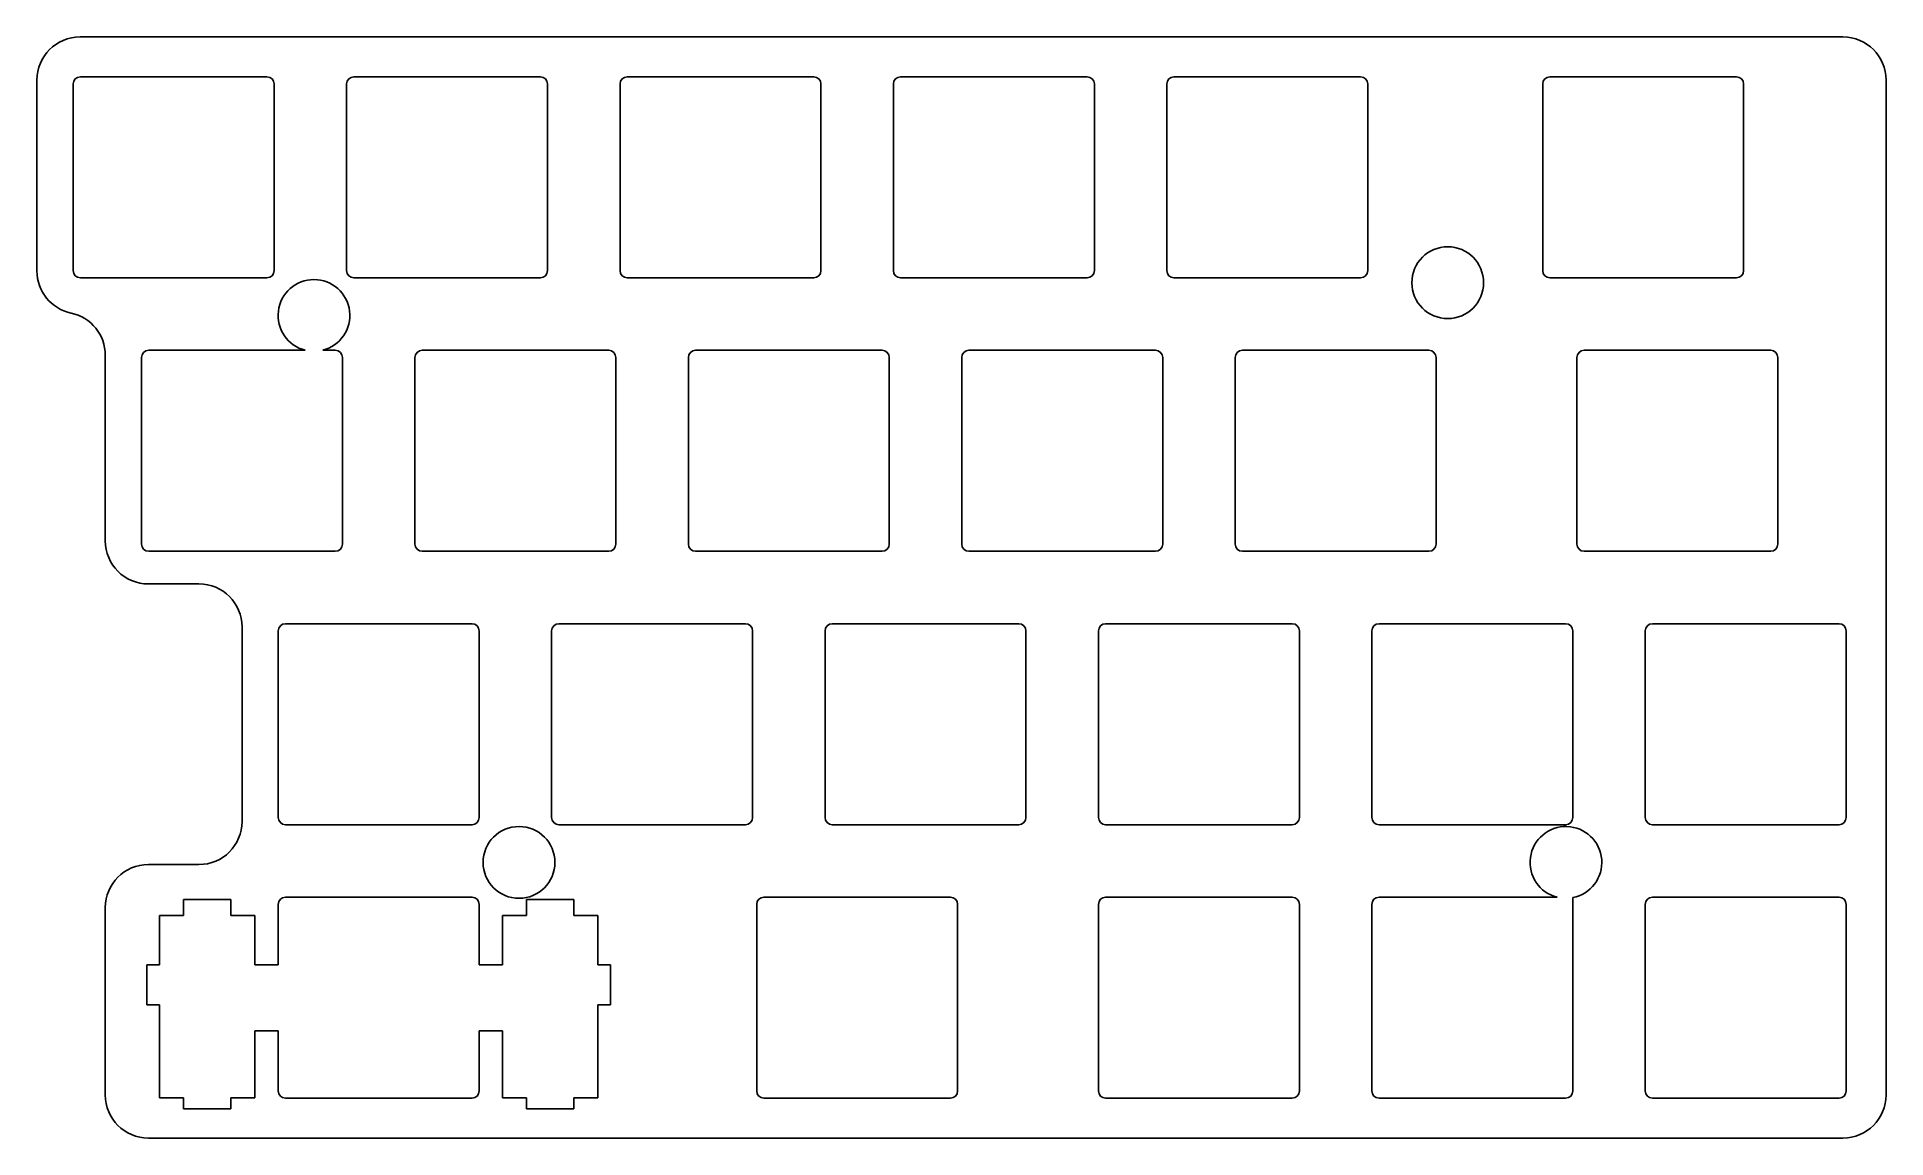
# Model space of a CAD drawing. Extents: x 0 to 129, y 0 to 77.
import ezdxf

# ---------------------------------------------------------------- set-up
doc = ezdxf.new("R2010")
doc.units = 0
doc.layers.get('0').update_dxf_attribs({"linetype": 'continuous'})

msp = doc.modelspace()

# ---------------------------------------------------------------- linework, layer by layer
at = {"color": 0}
for p, q in [((125.931, 76.5629), (3.093707, 76.5629)), ((0.093707, 73.5629), (0.093707, 60.2632)), ((16.118735, 73.78805), (3.118735, 73.78805)), ((35.16865, 73.78805), (22.16865, 73.78805)), ((54.21865, 73.78805), (41.21865, 73.78805)), ((73.26865, 73.78805), (60.26865, 73.78805)), ((92.31865, 73.78805), (79.31865, 73.78805)), ((118.5115, 73.78805), (105.5115, 73.78805)), ((128.931, 2.862999), (128.931, 73.5629)), ((2.618735, 73.28805), (2.618735, 60.28805)), ((16.618735, 60.28805), (16.618735, 73.28805)), ((21.66865, 73.28805), (21.66865, 60.28805)), ((35.66865, 60.28805), (35.66865, 73.28805)), ((40.71865, 73.28805), (40.71865, 60.28805)), ((54.71865, 60.28805), (54.71865, 73.28805)), ((59.76865, 73.28805), (59.76865, 60.28805)), ((73.76865, 60.28805), (73.76865, 73.28805)), ((78.81865, 73.28805), (78.81865, 60.28805)), ((92.81865, 60.28805), (92.81865, 73.28805)), ((105.0115, 73.28805), (105.0115, 60.28805)), ((119.0115, 60.28805), (119.0115, 73.28805)), ((3.118735, 59.78805), (16.118735, 59.78805)), ((22.16865, 59.78805), (35.16865, 59.78805)), ((41.21865, 59.78805), (54.21865, 59.78805)), ((60.26865, 59.78805), (73.26865, 59.78805)), ((79.31865, 59.78805), (92.31865, 59.78805)), ((105.5115, 59.78805), (118.5115, 59.78805)), ((4.85462, 54.392539), (4.85462, 41.4632)), ((7.38054, 54.23805), (7.38054, 41.23805)), ((18.78564, 54.73805), (7.88054, 54.73805)), ((20.88054, 54.73805), (20.00236, 54.73805)), ((21.38054, 41.23805), (21.38054, 54.23805)), ((26.43045, 54.23805), (26.43045, 41.23805)), ((39.93045, 54.73805), (26.93045, 54.73805)), ((40.43045, 41.23805), (40.43045, 54.23805)), ((45.48045, 54.23805), (45.48045, 41.23805)), ((58.98045, 54.73805), (45.98045, 54.73805)), ((59.48045, 41.23805), (59.48045, 54.23805)), ((64.53045, 54.23805), (64.53045, 41.23805)), ((78.03045, 54.73805), (65.03045, 54.73805)), ((78.53045, 41.23805), (78.53045, 54.23805)), ((83.58045, 54.23805), (83.58045, 41.23805)), ((97.08045, 54.73805), (84.08045, 54.73805)), ((97.58045, 41.23805), (97.58045, 54.23805)), ((107.3935, 54.23805), (107.3935, 41.23805)), ((120.8935, 54.73805), (107.8935, 54.73805)), ((121.3935, 41.23805), (121.3935, 54.23805)), ((7.88054, 40.73805), (20.88054, 40.73805)), ((26.93045, 40.73805), (39.93045, 40.73805)), ((45.98045, 40.73805), (58.98045, 40.73805)), ((65.03045, 40.73805), (78.03045, 40.73805)), ((84.08045, 40.73805), (97.08045, 40.73805)), ((107.8935, 40.73805), (120.8935, 40.73805)), ((7.85462, 38.4632), (11.3796, 38.4632)), ((14.3796, 35.4632), (14.3796, 21.9129)), ((16.90555, 35.188), (16.90555, 22.188)), ((30.40555, 35.688), (17.40555, 35.688)), ((30.90555, 22.188), (30.90555, 35.188)), ((35.95545, 35.188), (35.95545, 22.188)), ((49.45545, 35.688), (36.45545, 35.688)), ((49.95545, 22.188), (49.95545, 35.188)), ((55.00545, 35.188), (55.00545, 22.188)), ((68.50545, 35.688), (55.50545, 35.688)), ((69.00545, 22.188), (69.00545, 35.188)), ((74.05545, 35.188), (74.05545, 22.188)), ((87.55545, 35.688), (74.55545, 35.688)), ((88.05545, 22.188), (88.05545, 35.188)), ((93.1054, 35.188), (93.1054, 22.188)), ((106.6054, 35.688), (93.6054, 35.688)), ((107.1054, 22.188), (107.1054, 35.188)), ((112.1555, 35.188), (112.1555, 22.188)), ((125.6555, 35.688), (112.6555, 35.688)), ((126.1555, 22.188), (126.1555, 35.188)), ((17.40555, 21.688), (30.40555, 21.688)), ((36.45545, 21.688), (49.45545, 21.688)), ((55.50545, 21.688), (68.50545, 21.688)), ((74.55545, 21.688), (87.55545, 21.688)), ((93.6054, 21.688), (106.6054, 21.688)), ((112.6555, 21.688), (125.6555, 21.688)), ((11.3796, 18.9129), (7.85611, 18.9129)), ((4.85611, 15.9129), (4.85611, 2.862999)), ((10.3063, 16.4886), (13.6054, 16.4886)), ((10.3063, 15.3681), (10.3063, 16.4886)), ((13.6054, 16.4886), (13.6054, 15.3681)), ((16.90555, 11.9379), (16.90555, 16.13798)), ((17.40555, 16.63798), (30.40555, 16.63798)), ((30.90555, 16.13798), (30.90555, 11.9379)), ((34.2057, 15.3681), (34.2057, 16.4886)), ((34.2057, 16.4886), (37.5059, 16.4886)), ((37.5059, 16.4886), (37.5059, 15.3681)), ((50.2427, 16.138695), (50.2427, 3.138695)), ((63.7427, 16.638695), (50.7427, 16.638695)), ((64.2427, 3.138695), (64.2427, 16.138695)), ((74.05545, 16.138695), (74.05545, 3.138695)), ((87.55545, 16.638695), (74.55545, 16.638695)), ((88.05545, 3.138695), (88.05545, 16.138695)), ((93.1054, 16.138), (93.1054, 3.138)), ((106.022839, 16.638), (93.6054, 16.638)), ((107.1054, 3.138), (107.1054, 16.608324)), ((112.1554, 16.138), (112.1554, 3.138)), ((125.6554, 16.638), (112.6554, 16.638)), ((126.1554, 3.138), (126.1554, 16.138)), ((8.63064, 15.3681), (10.3063, 15.3681)), ((8.63064, 11.9379), (8.63064, 15.3681)), ((13.6054, 15.3681), (15.2811, 15.3681)), ((15.2811, 15.3681), (15.2811, 11.9379)), ((32.5313, 15.3681), (34.2057, 15.3681)), ((32.5313, 11.9379), (32.5313, 15.3681)), ((37.5059, 15.3681), (39.1806, 15.3681)), ((39.1806, 15.3681), (39.1806, 11.9379)), ((7.75561, 9.13776), (7.75561, 11.9379)), ((7.75561, 11.9379), (8.63064, 11.9379)), ((15.2811, 11.9379), (16.1051, 11.9379)), ((16.1051, 11.9379), (16.90555, 11.9379)), ((30.90555, 11.9379), (31.7059, 11.9379)), ((31.7059, 11.9379), (32.5313, 11.9379)), ((39.1806, 11.9379), (40.0554, 11.9379)), ((40.0554, 11.9379), (40.0554, 9.13776)), ((8.63064, 9.13776), (7.75561, 9.13776)), ((8.63064, 2.6677), (8.63064, 9.13776)), ((40.0554, 9.13776), (39.1806, 9.13776)), ((39.1806, 9.13776), (39.1806, 2.6677)), ((15.2811, 7.33806), (15.2811, 2.6677)), ((16.1051, 7.33806), (15.2811, 7.33806)), ((16.90555, 7.33806), (16.1051, 7.33806)), ((16.90555, 3.13798), (16.90555, 7.33806)), ((31.7059, 7.33806), (30.90555, 7.33806)), ((30.90555, 7.33806), (30.90555, 3.13798)), ((32.5313, 7.33806), (31.7059, 7.33806)), ((32.5313, 2.6677), (32.5313, 7.33806)), ((10.3063, 2.6677), (8.63064, 2.6677)), ((10.3063, 1.88791), (10.3063, 2.6677)), ((13.6054, 2.6677), (13.6054, 1.88791)), ((15.2811, 2.6677), (13.6054, 2.6677)), ((30.40555, 2.63798), (17.40555, 2.63798)), ((34.2057, 2.6677), (32.5313, 2.6677)), ((34.2057, 1.88791), (34.2057, 2.6677)), ((39.1806, 2.6677), (37.5059, 2.6677)), ((37.5059, 2.6677), (37.5059, 1.88791)), ((50.7427, 2.638695), (63.7427, 2.638695)), ((74.55545, 2.638695), (87.55545, 2.638695)), ((93.6054, 2.638), (106.6054, 2.638)), ((112.6554, 2.638), (125.6554, 2.638)), ((13.6054, 1.88791), (10.3063, 1.88791)), ((37.5059, 1.88791), (34.2057, 1.88791)), ((7.85611, -0.137001), (125.931, -0.137001))]:
    msp.add_line(p, q, dxfattribs=at)
for centre in [(98.391, 59.4479), (33.68, 19.0629)]:
    msp.add_circle(centre, 2.5, dxfattribs=at)
for centre, radius, start, end in [((3.093707, 73.5629), 3, 90, -180), ((125.931, 73.5629), 3, 0, 90), ((3.118735, 73.28805), 0.5, 90, -180), ((16.118735, 73.28805), 0.5, 0, 90), ((22.16865, 73.28805), 0.5, 90, -180), ((35.16865, 73.28805), 0.5, 0, 90), ((41.21865, 73.28805), 0.5, 90, -180), ((54.21865, 73.28805), 0.5, 0, 90), ((60.26865, 73.28805), 0.5, 90, -180), ((73.26865, 73.28805), 0.5, 0, 90), ((79.31865, 73.28805), 0.5, 90, -180), ((92.31865, 73.28805), 0.5, 0, 90), ((105.5115, 73.28805), 0.5, 90, -180), ((118.5115, 73.28805), 0.5, 0, 90), ((3.093707, 60.2632), 3, -180, -101.91816692), ((3.118735, 60.28805), 0.5, -180, -90), ((16.118735, 60.28805), 0.5, -90, 0), ((19.394, 57.1629), 2.5, -75.91599821, -104.08400179), ((22.16865, 60.28805), 0.5, -180, -90), ((35.16865, 60.28805), 0.5, -90, 0), ((41.21865, 60.28805), 0.5, 180, -90), ((54.21865, 60.28805), 0.5, -90, 0), ((60.26865, 60.28805), 0.5, 180, -90), ((73.26865, 60.28805), 0.5, -90, 0), ((79.31865, 60.28805), 0.5, -180, -90), ((92.31865, 60.28805), 0.5, -90, 0), ((105.5115, 60.28805), 0.5, -180, -90), ((118.5115, 60.28805), 0.5, -90, 0), ((1.85462, 54.392539), 3, 0, 78.08183308), ((7.88054, 54.23805), 0.5, 90, -180), ((20.88054, 54.23805), 0.5, 0, 90), ((26.93045, 54.23805), 0.5, 90, 180), ((39.93045, 54.23805), 0.5, 0, 90), ((45.98045, 54.23805), 0.5, 90, -180), ((58.98045, 54.23805), 0.5, 0, 90), ((65.03045, 54.23805), 0.5, 90, -180), ((78.03045, 54.23805), 0.5, 0, 90), ((84.08045, 54.23805), 0.5, 90, -180), ((97.08045, 54.23805), 0.5, 0, 90), ((107.8935, 54.23805), 0.5, 90, -180), ((120.8935, 54.23805), 0.5, 0, 90), ((7.85462, 41.4632), 3, -180, -90), ((7.88054, 41.23805), 0.5, -180, -90), ((20.88054, 41.23805), 0.5, -90, 0), ((26.93045, 41.23805), 0.5, -180, -90), ((39.93045, 41.23805), 0.5, -90, 0), ((45.98045, 41.23805), 0.5, 180, -90), ((58.98045, 41.23805), 0.5, -90, 0), ((65.03045, 41.23805), 0.5, 180, -90), ((78.03045, 41.23805), 0.5, -90, 0), ((84.08045, 41.23805), 0.5, -180, -90), ((97.08045, 41.23805), 0.5, -90, 0), ((107.8935, 41.23805), 0.5, 180, -90), ((120.8935, 41.23805), 0.5, -90, 0), ((11.3796, 35.4632), 3, 0, 90), ((17.40555, 35.188), 0.5, 90, -180), ((30.40555, 35.188), 0.5, 0, 90), ((36.45545, 35.188), 0.5, 90, -180), ((49.45545, 35.188), 0.5, 0, 90), ((55.50545, 35.188), 0.5, 90, -180), ((68.50545, 35.188), 0.5, 0, 90), ((74.55545, 35.188), 0.5, 90, -180), ((87.55545, 35.188), 0.5, 0, 90), ((93.6054, 35.188), 0.5, 90, 180), ((106.6054, 35.188), 0.5, 0, 90), ((112.6555, 35.188), 0.5, 90, 180), ((125.6555, 35.188), 0.5, 0, 90), ((11.3796, 21.9129), 3, -90, 0), ((17.40555, 22.188), 0.5, -180, -90), ((30.40555, 22.188), 0.5, -90, 0), ((36.45545, 22.188), 0.5, -180, -90), ((49.45545, 22.188), 0.5, -90, 0), ((55.50545, 22.188), 0.5, 180, -90), ((68.50545, 22.188), 0.5, -90, 0), ((74.55545, 22.188), 0.5, 180, -90), ((87.55545, 22.188), 0.5, -90, 0), ((93.6054, 22.188), 0.5, -180, -90), ((106.6054, 22.188), 0.5, -90, 0), ((112.6555, 22.188), 0.5, -180, -90), ((125.6555, 22.188), 0.5, -90, 0), ((106.631, 19.0629), 2.5, -79.06122159, -104.07929199), ((7.85611, 15.9129), 3, 90, -180), ((17.40555, 16.13798), 0.5, 90, 180), ((30.40555, 16.13798), 0.5, 0, 90), ((50.7427, 16.138695), 0.5, 90, -180), ((63.7427, 16.138695), 0.5, 0, 90), ((74.55545, 16.138695), 0.5, 90, -180), ((87.55545, 16.138695), 0.5, 0, 90), ((93.6054, 16.138), 0.5, 90, 180), ((112.6554, 16.138), 0.5, 90, 180), ((125.6554, 16.138), 0.5, 0, 90), ((7.85611, 2.862999), 3, 180, -90), ((17.40555, 3.13798), 0.5, -180, -90), ((30.40555, 3.13798), 0.5, -90, 0), ((50.7427, 3.138695), 0.5, 180, -90), ((63.7427, 3.138695), 0.5, -90, 0), ((74.55545, 3.138695), 0.5, 180, -90), ((87.55545, 3.138695), 0.5, -90, 0), ((93.6054, 3.138), 0.5, -180, -90), ((106.6054, 3.138), 0.5, -90, 0), ((112.6554, 3.138), 0.5, -180, -90), ((125.6554, 3.138), 0.5, -90, 0), ((125.931, 2.862999), 3, -90, 0)]:
    msp.add_arc(centre, radius, start, end, dxfattribs=at)

doc.saveas('drawing.dxf')
